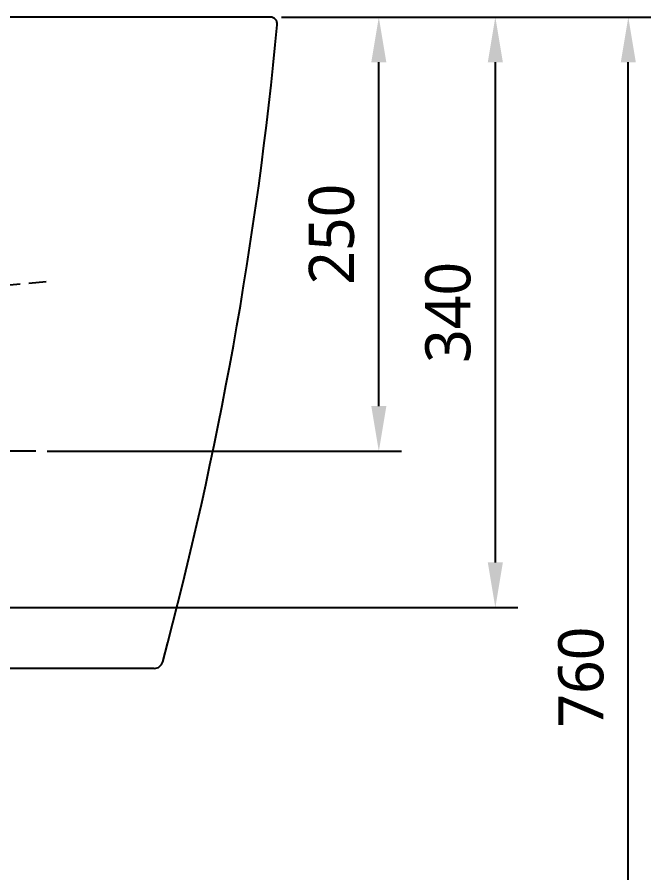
# Model space of a CAD drawing. Extents: x 7158 to 12063, y -4678 to -2578.
# Drawn here: x 8394 to 8758.9, y -4245.3 to -3752.5 of the extents above; entities that cross this region are included whole.
import ezdxf

# ---------------------------------------------------------------- set-up
doc = ezdxf.new("R2010")
doc.units = 0
doc.header["$LTSCALE"] = 20
doc.header["$MEASUREMENT"] = 0
doc.linetypes.add('CENTER', pattern=[2, 1.25, -0.25, 0.25, -0.25])
doc.linetypes.add('HIDDEN', pattern=[0.375, 0.25, -0.125])
doc.layers.get('0').update_dxf_attribs({"linetype": 'CONTINUOUS'})
doc.layers.get('DEFPOINTS').update_dxf_attribs({"linetype": 'CONTINUOUS'})
for name, color, linetype in [('1', 1, 'CONTINUOUS'), ('2', 2, 'HIDDEN'), ('3', 3, 'CONTINUOUS'), ('CENTER', 2, 'CENTER')]:
    doc.layers.add(name, color=color, linetype=linetype)
doc.styles.get("Standard").update_dxf_attribs({"font": 'NanumGothic.ttf'})
doc.dimstyles.get("Standard").update_dxf_attribs({"dimtxt": 2.5, "dimasz": 2, "dimexe": 2, "dimexo": 1, "dimgap": 1.5, "dimtad": 1, "dimdec": 0, "dimlfac": 10, "dimrnd": 0.5, "dimzin": 0, "dimdsep": 46, "dimtxsty": 'Standard', "dimcen": 0, "dimclrt": 2, "dimadec": 0, "dimazin": 0, "dimtfac": 1, "dimtdec": 0, "dimtmove": 0, "dimatfit": 3, "dimfxl": 1, "dimtolj": 1, "dimtzin": 0, "dimarcsym": 0})

# ---------------------------------------------------------------- blocks, each defined once
blk = doc.blocks.new('*D48')
at = {"layer": '1', "color": 3, "lineweight": -2, "transparency": 16777216}
for p, q in [((8546.29, -3752.52), (8758.91, -3752.52)), ((8745.91, -4486.52), (8745.91, -3778.52)), ((8585.29, -4512.52), (8758.91, -4512.52))]:
    blk.add_line(p, q, dxfattribs=at)
at = {"layer": '1', "color": 3, "transparency": 16777216}
for points in [[(8741.57, -3778.52), (8750.24, -3778.52), (8745.91, -3752.52)], [(8741.57, -4486.52), (8750.24, -4486.52), (8745.91, -4512.52)]]:
    blk.add_solid(points, dxfattribs=at)
at = {"layer": 'DEFPOINTS', "color": 0, "transparency": 16777216}
for p in [(8539.79, -3752.52), (8745.91, -3752.52), (8578.79, -4512.52)]:
    blk.add_point(p, dxfattribs=at)
at = {"layer": '1', "color": 2, "transparency": 16777216, "insert": (8718.75, -4132.52), "char_height": 26, "attachment_point": 5, "rotation": 90}
blk.add_mtext('\\A1;760', dxfattribs=at)
blk = doc.blocks.new('*D49')
at = {"layer": '1', "color": 3, "lineweight": -2, "transparency": 16777216}
for p, q in [((8546.29, -3752.52), (8615.25, -3752.52)), ((8602.25, -3976.52), (8602.25, -3778.52)), ((8411.29, -4002.52), (8615.25, -4002.52))]:
    blk.add_line(p, q, dxfattribs=at)
at = {"layer": '1', "color": 3, "transparency": 16777216}
for points in [[(8597.92, -3778.52), (8606.58, -3778.52), (8602.25, -3752.52)], [(8597.92, -3976.52), (8606.58, -3976.52), (8602.25, -4002.52)]]:
    blk.add_solid(points, dxfattribs=at)
at = {"layer": 'DEFPOINTS', "color": 0, "transparency": 16777216}
for p in [(8539.79, -3752.52), (8602.25, -3752.52), (8404.79, -4002.52)]:
    blk.add_point(p, dxfattribs=at)
at = {"layer": '1', "color": 2, "transparency": 16777216, "insert": (8575.1, -3877.52), "char_height": 26, "attachment_point": 5, "rotation": 90}
blk.add_mtext('\\A1;250', dxfattribs=at)
blk = doc.blocks.new('*D50')
at = {"layer": '1', "color": 3, "lineweight": -2, "transparency": 16777216}
for p, q in [((8546.29, -3752.52), (8682.34, -3752.52)), ((8669.34, -4066.52), (8669.34, -3778.52)), ((8317.79, -4092.52), (8682.34, -4092.52))]:
    blk.add_line(p, q, dxfattribs=at)
at = {"layer": '1', "color": 3, "transparency": 16777216}
for points in [[(8665, -3778.52), (8673.67, -3778.52), (8669.34, -3752.52)], [(8665, -4066.52), (8673.67, -4066.52), (8669.34, -4092.52)]]:
    blk.add_solid(points, dxfattribs=at)
at = {"layer": 'DEFPOINTS', "color": 0, "transparency": 16777216}
for p in [(8539.79, -3752.52), (8669.34, -3752.52), (8311.29, -4092.52)]:
    blk.add_point(p, dxfattribs=at)
at = {"layer": '1', "color": 2, "transparency": 16777216, "insert": (8642.17, -3922.52), "char_height": 26, "attachment_point": 5, "rotation": 90}
blk.add_mtext('\\A1;340', dxfattribs=at)
blk = doc.blocks.new('A$C6bf9859e')
at = {"layer": '2', "ltscale": 2}
for p, q in [((217.81, 215.39, 0), (131.98, 222.77, 0)), ((312.19, 215.39, 0), (398.02, 222.77, 0)), ((226.89, 206.59, 0), (229.48, 184.42)), ((303.11, 206.59, 0), (300.52, 184.42)), ((234.45, 180), (265, 180)), ((295.55, 180), (265, 180))]:
    blk.add_line(p, q, dxfattribs=at)
blk.add_circle((265, 341), 11.5, dxfattribs=at)
for centre, radius, start, end in [((216.96, 205.43, 0), 10, 6.6755, 85.0869), ((313.04, 205.43, 0), 10, 94.9131, 173.3245), ((234.45, 185), 5, 186.6755, 270), ((295.55, 185), 5, 270, 353.3245)]:
    blk.add_arc(centre, radius, start, end, dxfattribs=at)
at = {"layer": '3', "color": 7}
for p, q in [((4, 375), (265, 375)), ((526, 375), (265, 375)), ((70.83, 0), (265, 0)), ((459.17, 0), (265, 0))]:
    blk.add_line(p, q, dxfattribs=at)
for centre, radius, start, end in [((4, 371), 4, 90, 186.9203), ((526, 371), 4, 353.0797, 90), ((2209.59, 578.59), 2219.34, 185.37683, 195.01283), ((-1679.59, 578.59), 2219.34, 344.98717, 354.62317), ((70.83, 5), 5, 195.0128, 270), ((459.17, 5), 5, 270, 344.9872)]:
    blk.add_arc(centre, radius, start, end, dxfattribs=at)

msp = doc.modelspace()

# ---------------------------------------------------------------- linework, layer by layer
at = {"layer": 'CENTER', "color": 2, "linetype": 'CENTER', "ltscale": 2}
msp.add_line((8404.79, -4002.52), (8152.79, -4002.52), dxfattribs=at)

# ---------------------------------------------------------------- block references
msp.add_blockref('A$C6bf9859e', (8013.79, -4127.52))

# ---------------------------------------------------------------- dimensions: what is measured, and where the dimension line sits
at = {"layer": '1'}
for base, p1, picture, middle in [((8669.34, -3752.52), (8311.29, -4092.52), '*D50', (8642.17, -3922.52)), ((8745.91, -3752.52), (8578.79, -4512.52), '*D48', (8718.75, -4132.52))]:
    dim = msp.add_linear_dim(base=base, p1=p1, p2=(8539.79, -3752.52), angle=90, dimstyle='Standard', override={"dimscale": 1.3, "dimtxt": 20, "dimasz": 20, "dimexe": 10, "dimexo": 5, "dimgap": 10, "dimlfac": 1, "dimzin": 8, "dimclrd": 3, "dimclre": 3, "dimfxl": 1.25, "dimarcsym": 1}, dxfattribs=at)
    dim.commit()
    dim.dimension.update_dxf_attribs({"geometry": picture, "text_midpoint": middle})
dim = msp.add_linear_dim(base=(8602.25, -3752.52), p1=(8404.79, -4002.52), p2=(8539.79, -3752.52), angle=90, text='250', dimstyle='Standard', override={"dimscale": 1.3, "dimtxt": 20, "dimasz": 20, "dimexe": 10, "dimexo": 5, "dimgap": 10, "dimlfac": 1, "dimzin": 8, "dimclrd": 3, "dimclre": 3, "dimfxl": 1.25, "dimarcsym": 1}, dxfattribs=at)
dim.commit()
dim.dimension.update_dxf_attribs({"geometry": '*D49', "text_midpoint": (8575.1, -3877.52)})

doc.saveas('drawing.dxf')
